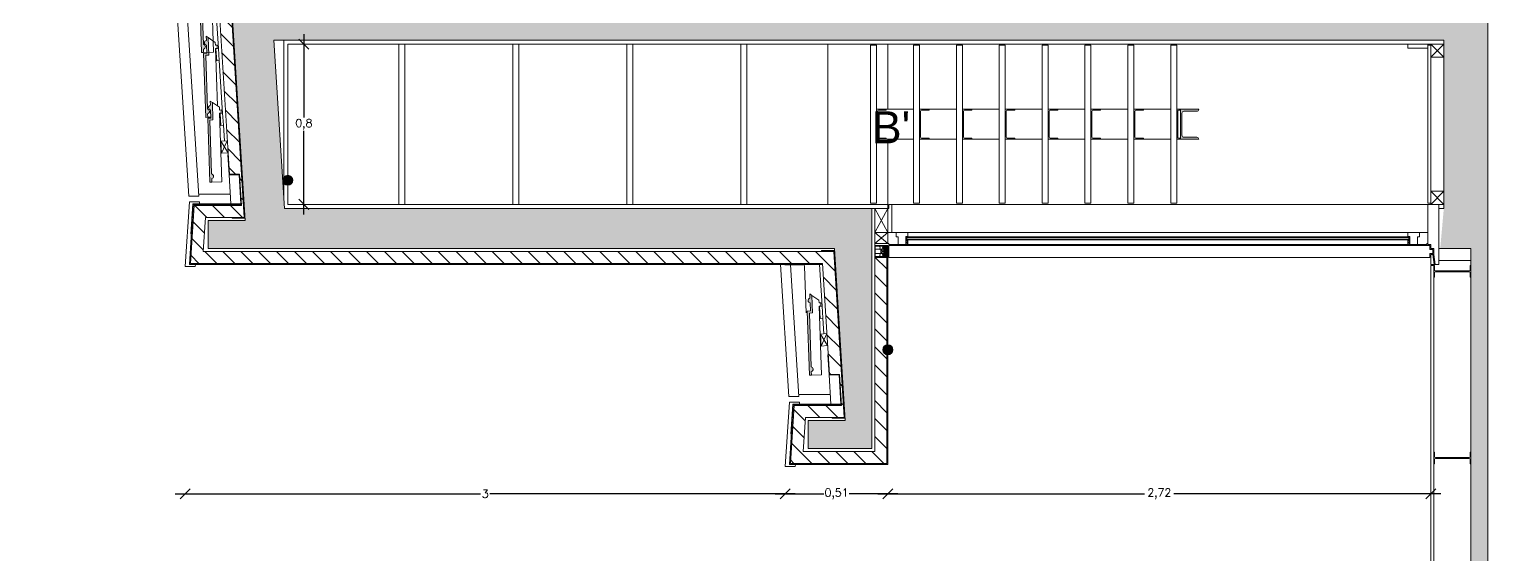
# Model space of a CAD drawing. Header units: inches. Extents: x 23 to 96, y 10 to 141.
# Drawn here: x 75.23 to 82.53, y 46.26 to 48.89 of the extents above; entities that cross this region are included whole.
import ezdxf

# ---------------------------------------------------------------- set-up
doc = ezdxf.new("R2010")
doc.units = ezdxf.units.IN
doc.header["$MEASUREMENT"] = 0
for name, color, linetype, lineweight in [('Cut', 2, 'Continuous', 5), ('Dimensions', 4, 'Continuous', 0), ('Hatch Isolation', 3, 'Continuous', 0), ('Hatch Resistent stratum', 4, 'Continuous', 0), ('Legends', 7, 'Continuous', 0), ('Light points', 6, 'Continuous', 0), ('View in first plane', 250, 'Continuous', 0), ('View in second plane', 253, 'Continuous', 0)]:
    doc.layers.add(name, color=color, linetype=linetype, lineweight=lineweight)
doc.styles.add('texto', font='txt.shx')
doc.dimstyles.new('André 1 50', dxfattribs={"dimtxt": 0.04, "dimasz": 0.05, "dimexe": 0.05, "dimexo": 0.05, "dimgap": 0.01, "dimtad": 0, "dimtih": 1, "dimtoh": 1, "dimlfac": -1, "dimzin": 9, "dimtxsty": 'texto', "dimblk": 'OBLIQUE', "dimcen": 0.08, "dimdle": 0.05, "dimse1": 1, "dimse2": 1, "dimazin": 0, "dimtfac": 1, "dimtmove": 0, "dimatfit": 3, "dimldrblk": 'NONE', "dimfxl": 1, "dimarcsym": 0})

# ---------------------------------------------------------------- blocks, each defined once
blk = doc.blocks.new('_Oblique')
at = {"color": 0, "linetype": 'ByBlock', "lineweight": -2}
blk.add_line((-0.5, -0.5), (0.5, 0.5), dxfattribs=at)
blk = doc.blocks.new('*D101')
at = {"layer": 'DEFPOINTS', "color": 0, "transparency": 16777216}
for p in [(82.2413, 47.7116), (79.5263, 46.7116), (79.5263, 46.5655)]:
    blk.add_point(p, dxfattribs=at)
at = {"layer": 'Dimensions', "color": 0, "lineweight": -2, "transparency": 16777216}
for p, q in [((79.4763, 46.5655), (80.8105, 46.5655)), ((82.2913, 46.5655), (80.9572, 46.5655))]:
    blk.add_line(p, q, dxfattribs=at)
at = {"layer": 'Dimensions', "color": 0, "lineweight": -2, "transparency": 16777216, "xscale": 0.05, "yscale": 0.05, "zscale": 0.05, "rotation": 180}
blk.add_blockref('_Oblique', (79.5263, 46.5655), dxfattribs=at)
at = {"layer": 'Dimensions', "color": 0, "lineweight": -2, "transparency": 16777216, "xscale": 0.05, "yscale": 0.05, "zscale": 0.05}
blk.add_blockref('_Oblique', (82.2413, 46.5655), dxfattribs=at)
at = {"layer": 'Dimensions', "color": 0, "transparency": 16777216, "insert": (80.8838, 46.5655), "char_height": 0.04, "attachment_point": 5, "style": 'texto'}
blk.add_mtext('2,72', dxfattribs=at)
blk = doc.blocks.new('_None')
blk = doc.blocks.new('*D102')
at = {"layer": 'DEFPOINTS', "color": 0, "transparency": 16777216}
for p in [(79.0138, 46.7016), (79.5263, 46.7116), (79.0138, 46.5655)]:
    blk.add_point(p, dxfattribs=at)
at = {"layer": 'Dimensions', "color": 0, "lineweight": -2, "transparency": 16777216}
for p, q in [((78.9638, 46.5655), (79.2068, 46.5655)), ((79.5763, 46.5655), (79.3334, 46.5655))]:
    blk.add_line(p, q, dxfattribs=at)
at = {"layer": 'Dimensions', "color": 0, "lineweight": -2, "transparency": 16777216, "xscale": 0.05, "yscale": 0.05, "zscale": 0.05, "rotation": 180}
blk.add_blockref('_Oblique', (79.0138, 46.5655), dxfattribs=at)
at = {"layer": 'Dimensions', "color": 0, "lineweight": -2, "transparency": 16777216, "xscale": 0.05, "yscale": 0.05, "zscale": 0.05}
blk.add_blockref('_Oblique', (79.5263, 46.5655), dxfattribs=at)
at = {"layer": 'Dimensions', "color": 0, "transparency": 16777216, "insert": (79.2701, 46.5655), "char_height": 0.04, "attachment_point": 5, "style": 'texto'}
blk.add_mtext('0,51', dxfattribs=at)
blk = doc.blocks.new('*D103')
at = {"layer": 'DEFPOINTS', "color": 0, "transparency": 16777216}
for p in [(76.0138, 47.7016), (79.0138, 46.7016), (76.0138, 46.5655)]:
    blk.add_point(p, dxfattribs=at)
at = {"layer": 'Dimensions', "color": 0, "lineweight": -2, "transparency": 16777216}
for p, q in [((75.9638, 46.5655), (77.4905, 46.5655)), ((79.0638, 46.5655), (77.5372, 46.5655))]:
    blk.add_line(p, q, dxfattribs=at)
at = {"layer": 'Dimensions', "color": 0, "lineweight": -2, "transparency": 16777216, "xscale": 0.05, "yscale": 0.05, "zscale": 0.05, "rotation": 180}
blk.add_blockref('_Oblique', (76.0138, 46.5655), dxfattribs=at)
at = {"layer": 'Dimensions', "color": 0, "lineweight": -2, "transparency": 16777216, "xscale": 0.05, "yscale": 0.05, "zscale": 0.05}
blk.add_blockref('_Oblique', (79.0138, 46.5655), dxfattribs=at)
at = {"layer": 'Dimensions', "color": 0, "transparency": 16777216, "insert": (77.5138, 46.5655), "char_height": 0.04, "attachment_point": 5, "style": 'texto'}
blk.add_mtext('3', dxfattribs=at)
blk = doc.blocks.new('*D104')
at = {"layer": 'DEFPOINTS', "color": 0, "transparency": 16777216}
for p in [(76.5263, 48.8116), (76.6067, 48.8116), (76.5263, 48.0116)]:
    blk.add_point(p, dxfattribs=at)
at = {"layer": 'Dimensions', "color": 0, "lineweight": -2, "transparency": 16777216}
for p, q in [((76.6067, 48.8616), (76.6067, 48.4449)), ((76.6067, 47.9616), (76.6067, 48.3783))]:
    blk.add_line(p, q, dxfattribs=at)
at = {"layer": 'Dimensions', "color": 0, "lineweight": -2, "transparency": 16777216, "xscale": 0.05, "yscale": 0.05, "zscale": 0.05}
for p, rotation in [((76.6067, 48.8116), 90), ((76.6067, 48.0116), 270)]:
    blk.add_blockref('_Oblique', p, dxfattribs=dict(at, rotation=rotation))
at = {"layer": 'Dimensions', "color": 0, "transparency": 16777216, "insert": (76.6067, 48.4116), "char_height": 0.04, "attachment_point": 5, "style": 'texto'}
blk.add_mtext('0,8', dxfattribs=at)

msp = doc.modelspace()

# ---------------------------------------------------------------- hatches: boundary and pattern name
at = {"layer": 'Cut'}
for points in [[(76.0853, 49.0893), (76.0956, 48.7694), (76.1056, 48.7698), (76.105, 48.7871, 0.831481), (76.1042, 48.8107), (76.0956, 49.0796), (76.1111, 49.0801), (76.1082, 49.1678), (76.098, 49.1747), (76.0987, 49.1539, 0.831481), (76.0995, 49.1302), (76.1008, 49.0898)], [(76.1057, 48.7658), (76.116, 48.4459), (76.126, 48.4463), (76.1254, 48.4636, 0.831481), (76.1246, 48.4872), (76.116, 48.7561), (76.1315, 48.7566), (76.1287, 48.8443), (76.1184, 48.8512), (76.1191, 48.8304, 0.831481), (76.1199, 48.8067), (76.1212, 48.7663)], [(76.1261, 48.4423), (76.1364, 48.1224), (76.1464, 48.1227), (76.1458, 48.1401, 0.831481), (76.1451, 48.1637), (76.1364, 48.4326), (76.1519, 48.4331), (76.1491, 48.5208), (76.1388, 48.5277), (76.1395, 48.5069, 0.831481), (76.1403, 48.4832), (76.1416, 48.4428)], [(80.9706, 48.4866), (80.9706, 48.3366), (80.9891, 48.3366), (80.9891, 48.3416), (80.9806, 48.3416, -0.414214), (80.9756, 48.3466), (80.9756, 48.4766, -0.414214), (80.9806, 48.4816), (80.9891, 48.4816), (80.9891, 48.4866)], [(80.9891, 48.4866), (80.9891, 48.3366), (81.081, 48.3366, 0.414214), (81.071, 48.3466), (81.0071, 48.3466, -0.414214), (80.9971, 48.3566), (80.9971, 48.4666, -0.414214), (81.0071, 48.4766), (81.071, 48.4766, 0.414214), (81.081, 48.4866)], [(79.4613, 47.8066), (79.4613, 47.7466), (79.5263, 47.7466), (79.5263, 47.7711), (79.507, 47.7711), (79.507, 47.7691), (79.5243, 47.7691), (79.5243, 47.7644), (79.507, 47.7644, 0.907261), (79.507, 47.7533), (79.5243, 47.7533), (79.5243, 47.7486), (79.4633, 47.7486), (79.4633, 47.8046), (79.5243, 47.8046), (79.5243, 47.7999), (79.507, 47.7999, 0.907261), (79.507, 47.7888), (79.5243, 47.7888), (79.5243, 47.7841), (79.507, 47.7841), (79.507, 47.7821), (79.5263, 47.7821), (79.5263, 47.8066)], [(79.1238, 47.4783), (79.1341, 47.1585), (79.1441, 47.1588), (79.1435, 47.1761, 0.831481), (79.1428, 47.1998), (79.1341, 47.4686), (79.1496, 47.4691), (79.1468, 47.5568), (79.1366, 47.5638), (79.1372, 47.5429, 0.831481), (79.138, 47.5192), (79.1393, 47.4788)]]:
    msp.add_hatch(color=256, dxfattribs=at).paths.add_polyline_path(points)
at = {"layer": 'Hatch Isolation', "ltscale": 0.0125}
h = msp.add_hatch(dxfattribs=at)
h.set_pattern_fill('ANSI31', color=256, scale=0.02, angle=90, style=0)
h.set_pattern_definition([(135, (198.464496, -100.70936), (-0.04490128, -0.04490128), [])])
h.paths.add_polyline_path([(76.0586, 48.0066), (76.0399, 47.7166), (79.1996, 47.7166), (79.2346, 47.1616), (79.2847, 47.1616), (79.2945, 47.0066), (79.0586, 47.0066), (79.0399, 46.7166), (79.5213, 46.7166), (79.5213, 47.7466), (79.4613, 47.7466), (79.4613, 46.7766), (79.1039, 46.7766), (79.1148, 46.9466), (79.3083, 46.9466), (79.2559, 47.7766), (76.1039, 47.7766), (76.1148, 47.9466), (76.3083, 47.9466), (76.2283, 49.2153), (76.1682, 49.2153), (76.2346, 48.1616), (76.2847, 48.1616), (76.2945, 48.0066)])
at = {"layer": 'Hatch Resistent stratum', "ltscale": 0.05}
h = msp.add_hatch(dxfattribs=at)
h.set_pattern_fill('ANSI33', color=256, scale=0.008, angle=-90, style=0)
h.set_pattern_definition([(315, (-31.0488, -8.7079), (0.035921024, 0.035921024), []), (315, (-31.0488, -8.74382), (0.035921024, 0.035921024), [0.0254, -0.0127])])
h.paths.add_polyline_path([(82.5263, 60.9316), (80.7665, 60.9316), (80.7665, 60.7316), (82.3063, 60.7316), (82.3063, 56.9916), (80.7665, 56.9916), (80.7665, 56.7916), (82.3063, 56.7916), (82.3063, 54.9316), (82.2763, 54.9316), (82.2763, 54.7316), (82.3063, 54.7316), (82.3063, 48.9416), (76.4499, 48.9416), (76.431, 49.2416), (76.2306, 49.2416), (76.3133, 47.9316), (76.1289, 47.9316), (76.1289, 47.7916), (79.259, 47.7916), (79.3133, 46.9316), (79.1289, 46.9316), (79.1289, 46.7916), (79.4463, 46.7916), (79.4463, 47.9916), (76.5099, 47.9916), (76.4569, 48.8316), (82.3063, 48.8316), (82.3063, 47.9916), (82.2885, 47.7916), (82.4413, 47.7916), (82.4413, 44.7116), (82.5263, 44.7116)])
h.paths.add_polyline_path([(80.7665, 56.9916), (79.5063, 56.9916), (79.5063, 60.7316), (80.7665, 60.7316), (80.7665, 60.9316), (79.0463, 60.9316), (79.0463, 60.7316), (79.3063, 60.7316), (79.3063, 54.8416), (76.0777, 54.8416), (75.7061, 60.7316), (76.5063, 60.7316), (76.5063, 60.9316), (75.4931, 60.9316), (75.9253, 54.0816), (76.1257, 54.0816), (76.0847, 54.7316), (80.1713, 54.7316), (80.1713, 54.9316), (79.5063, 54.9316), (79.5063, 56.7916), (80.7665, 56.7916)])
at = {"layer": 'Light points'}
for points in [[(76.5013, 48.1316, 1), (76.5513, 48.1316, 1)], [(79.5013, 47.2851, 1), (79.5513, 47.2851, 1)]]:
    msp.add_hatch(color=256, dxfattribs=at).paths.add_polyline_path(points)

# ---------------------------------------------------------------- linework, layer by layer
at = {"layer": 'Cut'}
for p, q in [((82.5263, 61.0116), (82.5263, 44.7116)), ((76.2306, 49.2416), (76.3133, 47.9316)), ((76.1679, 49.2193), (76.2346, 48.1616)), ((76.2283, 49.2153), (76.3083, 47.9466)), ((76.0956, 48.7694), (76.0853, 49.0893)), ((76.1042, 48.8107), (76.0956, 49.0796)), ((76.1184, 48.8512), (76.1191, 48.8304)), ((76.1184, 48.8512), (76.1287, 48.8443)), ((76.1199, 48.8067), (76.1212, 48.7663)), ((76.1287, 48.8443), (76.1315, 48.7566)), ((76.4569, 48.8316), (82.3063, 48.8316)), ((76.4569, 48.8316), (76.5099, 47.9916)), ((76.5063, 48.8316), (76.5063, 48.0475)), ((76.5263, 48.8116), (76.5263, 48.0116)), ((76.5263, 48.8116), (82.3063, 48.8116)), ((80.9406, 48.8066), (80.9706, 48.8066)), ((80.9406, 48.8066), (80.9406, 48.0166)), ((80.9706, 48.8066), (80.9706, 48.0166)), ((82.1263, 48.7916), (82.1263, 48.8116)), ((82.1263, 48.7916), (82.2263, 48.7916)), ((82.2263, 48.8116), (82.2263, 48.0166)), ((82.2263, 48.8066), (82.2413, 48.8066)), ((82.2413, 48.7466), (82.3063, 48.8116)), ((82.2413, 48.8116), (82.3063, 48.7466)), ((82.2413, 48.8066), (82.2413, 48.8116)), ((82.2413, 48.8066), (82.2413, 48.0166)), ((82.3063, 48.8316), (82.3063, 47.9916)), ((76.1056, 48.7698), (76.0956, 48.7694)), ((76.1056, 48.7698), (76.105, 48.7871)), ((76.1212, 48.7663), (76.1057, 48.7658)), ((76.116, 48.4459), (76.1057, 48.7658)), ((76.1315, 48.7566), (76.116, 48.7561)), ((76.1246, 48.4872), (76.116, 48.7561)), ((76.167, 48.7892), (76.18, 48.79)), ((76.167, 48.7892), (76.1708, 48.7293)), ((76.1708, 48.7293), (76.1837, 48.7301)), ((76.18, 48.79), (76.1837, 48.7301)), ((82.2413, 48.7466), (82.3063, 48.7466)), ((76.1388, 48.5277), (76.1395, 48.5069)), ((76.1388, 48.5277), (76.1491, 48.5208)), ((76.1491, 48.5208), (76.1519, 48.4331)), ((76.126, 48.4463), (76.116, 48.4459)), ((76.126, 48.4463), (76.1254, 48.4636)), ((76.1416, 48.4428), (76.1261, 48.4423)), ((76.1364, 48.1224), (76.1261, 48.4423)), ((76.1519, 48.4331), (76.1364, 48.4326)), ((76.1451, 48.1637), (76.1364, 48.4326)), ((76.1403, 48.4832), (76.1416, 48.4428)), ((76.1874, 48.4657), (76.2004, 48.4665)), ((76.1874, 48.4657), (76.1912, 48.4058)), ((76.2004, 48.4665), (76.2041, 48.4066)), ((81.0725, 48.4866), (80.9706, 48.4866)), ((80.9891, 48.4866), (80.9706, 48.4866)), ((80.9756, 48.4766), (80.9756, 48.3466)), ((80.9891, 48.4816), (80.9806, 48.4816)), ((80.9891, 48.4866), (81.081, 48.4866)), ((80.9891, 48.3366), (80.9891, 48.4866)), ((80.9971, 48.3566), (80.9971, 48.4666)), ((81.0071, 48.4766), (81.071, 48.4766)), ((81.081, 48.4866), (81.081, 48.4866)), ((76.1912, 48.4058), (76.2041, 48.4066)), ((76.1918, 48.3274), (76.224, 48.3295)), ((76.1918, 48.3274), (76.1956, 48.2675)), ((76.2278, 48.2696), (76.1918, 48.3274)), ((76.1956, 48.2675), (76.224, 48.3295)), ((81.0725, 48.3366), (80.9706, 48.3366)), ((80.9891, 48.3366), (80.9706, 48.3366)), ((80.9891, 48.3416), (80.9806, 48.3416)), ((80.9891, 48.3366), (81.081, 48.3366)), ((81.0071, 48.3466), (81.071, 48.3466)), ((81.081, 48.3366), (81.081, 48.3366)), ((76.2278, 48.2696), (76.1956, 48.2675)), ((76.2264, 48.2596), (76.2327, 48.1596)), ((76.1464, 48.1227), (76.1458, 48.1401)), ((76.2828, 48.1596), (76.2327, 48.1596)), ((76.2847, 48.1616), (76.2346, 48.1616)), ((76.2828, 48.1596), (76.292, 48.0136)), ((76.2847, 48.1616), (76.2945, 48.0066)), ((76.1464, 48.1227), (76.1364, 48.1224)), ((82.2413, 48.0766), (82.3063, 48.0766)), ((82.2413, 48.0766), (82.3063, 48.0116)), ((82.2413, 48.0116), (82.3063, 48.0766)), ((76.0138, 47.7016), (76.0346, 48.0236)), ((76.0345, 47.7116), (76.0539, 48.0116)), ((76.0847, 48.0236), (76.0346, 48.0236)), ((76.0399, 47.7166), (76.0586, 48.0066)), ((76.0423, 47.8627), (76.052, 48.0136)), ((76.292, 48.0136), (76.052, 48.0136)), ((76.2942, 48.0116), (76.0539, 48.0116)), ((76.2945, 48.0066), (76.0586, 48.0066)), ((79.5263, 47.9916), (76.5099, 47.9916)), ((79.5263, 48.0116), (76.5263, 48.0116)), ((79.4463, 47.9916), (79.4463, 46.7916)), ((79.4613, 47.9916), (79.4613, 46.7766)), ((79.4613, 47.8716), (79.5263, 47.9916)), ((79.5263, 47.8716), (79.4613, 47.9916)), ((79.5318, 47.9916), (79.5063, 47.9916)), ((79.5263, 48.0116), (79.5263, 47.9916)), ((79.5263, 47.9916), (79.5263, 47.8716)), ((79.5318, 48.0116), (79.5468, 48.0116)), ((79.5318, 47.9916), (79.5318, 48.0116)), ((79.5468, 47.8716), (79.5468, 48.0116)), ((80.9406, 48.0166), (80.9706, 48.0166)), ((82.2263, 48.0166), (82.2413, 48.0166)), ((82.2263, 48.0116), (82.2263, 47.8116)), ((82.2263, 48.0116), (82.2813, 48.0116)), ((82.2413, 48.0166), (82.2413, 48.0116)), ((82.2813, 48.0116), (82.2813, 47.7116)), ((82.2813, 48.0116), (82.3063, 48.0116)), ((82.2813, 47.9916), (82.3063, 47.9916)), ((76.1039, 47.7766), (76.1148, 47.9466)), ((76.3083, 47.9466), (76.1148, 47.9466)), ((76.3133, 47.9316), (76.1289, 47.9316)), ((76.1289, 47.9316), (76.1289, 47.7916)), ((76.2482, 47.9466), (76.2484, 47.9426)), ((76.3126, 47.9426), (76.2484, 47.9426)), ((79.5263, 47.8716), (79.4613, 47.8716)), ((79.5263, 47.8166), (79.4613, 47.8716)), ((79.4613, 47.8166), (79.5263, 47.8716)), ((79.5263, 47.8716), (79.5673, 47.8716)), ((79.5263, 47.8716), (79.5263, 47.8166)), ((79.6263, 47.8716), (79.5673, 47.8716)), ((79.5673, 47.8486), (79.5673, 47.8716)), ((79.5773, 47.8486), (79.5673, 47.8486)), ((79.5773, 47.8116), (79.5773, 47.8486)), ((79.6163, 47.8516), (79.6163, 47.8316)), ((79.6163, 47.8516), (79.6263, 47.8516)), ((79.6183, 47.8496), (82.1343, 47.8496)), ((79.6183, 47.8496), (79.6183, 47.8336)), ((79.6183, 47.8456), (82.1343, 47.8456)), ((79.6213, 47.8376), (79.6213, 47.8456)), ((79.6263, 47.8516), (79.6263, 47.8716)), ((82.1263, 47.8716), (82.2263, 47.8716)), ((82.1263, 47.8516), (82.1263, 47.8716)), ((82.1363, 47.8516), (82.1263, 47.8516)), ((82.1313, 47.8376), (82.1313, 47.8456)), ((82.1343, 47.8496), (82.1343, 47.8336)), ((82.1363, 47.8516), (82.1363, 47.8316)), ((82.1753, 47.8116), (82.1753, 47.8486)), ((82.1753, 47.8486), (82.1853, 47.8486)), ((82.1853, 47.8486), (82.1853, 47.8716)), ((76.1039, 47.7766), (79.2559, 47.7766)), ((76.1289, 47.7916), (79.259, 47.7916)), ((79.1956, 47.7806), (79.2597, 47.7806)), ((79.1956, 47.7806), (79.1958, 47.7766)), ((79.2559, 47.7766), (79.3083, 46.9466)), ((79.259, 47.7916), (79.3133, 46.9316)), ((79.5263, 47.8166), (79.4613, 47.8166)), ((79.4613, 47.8066), (79.5263, 47.8066)), ((79.4633, 47.8046), (79.4633, 47.7486)), ((79.5243, 47.8046), (79.4633, 47.8046)), ((79.507, 47.7999), (79.5243, 47.7999)), ((79.507, 47.7888), (79.5243, 47.7888)), ((79.507, 47.7841), (79.5243, 47.7841)), ((79.507, 47.7841), (79.507, 47.7821)), ((79.507, 47.7821), (79.5263, 47.7821)), ((79.507, 47.7711), (79.5263, 47.7711)), ((79.507, 47.7691), (79.507, 47.7711)), ((79.5243, 47.7999), (79.5243, 47.8046)), ((79.5243, 47.7841), (79.5243, 47.7888)), ((79.5313, 47.8166), (79.5263, 47.8166)), ((79.5263, 47.8066), (79.5263, 47.7821)), ((79.5263, 47.7466), (79.5263, 47.7711)), ((79.5313, 47.8116), (79.5313, 47.8166)), ((79.5773, 47.8116), (79.5313, 47.8116)), ((79.6163, 47.8116), (79.5773, 47.8116)), ((79.6163, 47.8316), (79.6163, 47.8116)), ((79.6263, 47.8316), (79.6163, 47.8316)), ((79.6263, 47.8116), (79.6163, 47.8316)), ((79.6263, 47.8316), (79.6163, 47.8116)), ((79.6163, 47.8116), (79.6263, 47.8116)), ((79.6183, 47.8376), (82.1343, 47.8376)), ((79.6183, 47.8336), (82.1343, 47.8336)), ((79.6263, 47.8116), (79.6263, 47.8316)), ((82.1263, 47.8116), (82.1263, 47.8316)), ((82.1263, 47.8316), (82.1363, 47.8316)), ((82.1263, 47.8116), (82.1363, 47.8316)), ((82.1263, 47.8316), (82.1363, 47.8116)), ((82.1363, 47.8116), (82.1263, 47.8116)), ((82.1363, 47.8316), (82.1363, 47.8116)), ((82.1363, 47.8116), (82.2213, 47.8116)), ((82.2213, 47.8116), (82.2213, 47.8166)), ((82.2213, 47.8166), (82.2263, 47.8166)), ((82.2263, 47.8116), (82.2413, 47.8116)), ((82.2413, 47.8116), (82.2413, 47.7916)), ((82.2413, 47.7916), (82.2563, 47.7916)), ((82.2563, 47.7916), (82.2563, 47.7616)), ((82.2813, 47.7916), (82.4413, 47.7916)), ((82.4413, 47.7916), (82.4413, 44.7116)), ((76.0138, 47.7016), (76.0639, 47.7016)), ((76.0345, 47.7116), (79.0085, 47.7116)), ((76.0399, 47.7166), (79.1996, 47.7166)), ((79.0085, 47.7116), (79.0085, 47.7166)), ((79.011, 47.7096), (79.011, 47.7166)), ((79.1005, 47.7096), (79.011, 47.7096)), ((79.0135, 47.7116), (79.0135, 47.7166)), ((79.0135, 47.7116), (79.1999, 47.7116)), ((79.1105, 47.7002), (79.1177, 47.47)), ((79.1996, 47.7166), (79.2346, 47.1616)), ((79.4613, 47.7466), (79.5263, 47.7466)), ((79.5243, 47.7486), (79.4633, 47.7486)), ((79.507, 47.7691), (79.5243, 47.7691)), ((79.507, 47.7644), (79.5243, 47.7644)), ((79.507, 47.7533), (79.5243, 47.7533)), ((79.5213, 47.7466), (79.5213, 46.7166)), ((79.5243, 47.7691), (79.5243, 47.7644)), ((79.5243, 47.7533), (79.5243, 47.7486)), ((79.5263, 47.7466), (79.5263, 46.7116)), ((82.2413, 47.7616), (82.2413, 47.7116)), ((82.2413, 47.7616), (82.2563, 47.7616)), ((82.2413, 47.7116), (82.2813, 47.7116)), ((82.2413, 47.7066), (82.2413, 44.7116)), ((82.2563, 47.7066), (82.2413, 47.7066)), ((82.2563, 47.7066), (82.2563, 44.7116)), ((82.2563, 47.7066), (82.2563, 47.7066)), ((82.2603, 47.7026), (82.2603, 47.6836)), ((82.4413, 47.7316), (82.2813, 47.7316)), ((82.4373, 47.7026), (82.4373, 47.6836)), ((82.4413, 47.7066), (82.4413, 47.7066)), ((82.2563, 47.6466), (82.2563, 47.6466)), ((82.2603, 47.6506), (82.2603, 47.6696)), ((82.2653, 47.6786), (82.4323, 47.6786)), ((82.2653, 47.6746), (82.4323, 47.6746)), ((82.4373, 47.6506), (82.4373, 47.6696)), ((82.4413, 47.6466), (82.4413, 47.6466)), ((79.1366, 47.5638), (79.1372, 47.5429)), ((79.1366, 47.5638), (79.1468, 47.5568)), ((79.1468, 47.5568), (79.1496, 47.4691)), ((79.1393, 47.4788), (79.1238, 47.4783)), ((79.1341, 47.1585), (79.1238, 47.4783)), ((79.138, 47.5192), (79.1393, 47.4788)), ((79.1851, 47.5017), (79.1981, 47.5026)), ((79.1851, 47.5017), (79.1889, 47.4419)), ((79.1981, 47.5026), (79.2019, 47.4427)), ((79.1496, 47.4691), (79.1341, 47.4686)), ((79.1428, 47.1998), (79.1341, 47.4686)), ((79.1889, 47.4419), (79.2019, 47.4427)), ((79.1895, 47.3635), (79.2218, 47.3655)), ((79.1895, 47.3635), (79.1933, 47.3036)), ((79.2255, 47.3056), (79.1895, 47.3635)), ((79.1933, 47.3036), (79.2218, 47.3655)), ((79.2255, 47.3056), (79.1933, 47.3036)), ((79.2264, 47.2596), (79.2327, 47.1596)), ((79.1441, 47.1588), (79.1341, 47.1585)), ((79.1441, 47.1588), (79.1435, 47.1761)), ((79.2828, 47.1596), (79.2327, 47.1596)), ((79.2847, 47.1616), (79.2346, 47.1616)), ((79.2828, 47.1596), (79.292, 47.0136)), ((79.2847, 47.1616), (79.2945, 47.0066)), ((79.0138, 46.7016), (79.0346, 47.0236)), ((79.0345, 46.7116), (79.0539, 47.0116)), ((79.0847, 47.0236), (79.0346, 47.0236)), ((79.0399, 46.7166), (79.0586, 47.0066)), ((79.0423, 46.8627), (79.052, 47.0136)), ((79.292, 47.0136), (79.052, 47.0136)), ((79.2942, 47.0116), (79.0539, 47.0116)), ((79.2945, 47.0066), (79.0586, 47.0066)), ((79.1039, 46.7766), (79.1148, 46.9466)), ((79.3083, 46.9466), (79.1148, 46.9466)), ((79.3133, 46.9316), (79.1289, 46.9316)), ((79.1289, 46.9316), (79.1289, 46.7916)), ((79.2482, 46.9466), (79.2484, 46.9426)), ((79.3126, 46.9426), (79.2484, 46.9426)), ((79.4613, 46.7766), (79.1039, 46.7766)), ((79.4463, 46.7916), (79.1289, 46.7916)), ((82.2563, 46.7743), (82.2563, 46.7743)), ((82.2603, 46.7703), (82.2603, 46.7513)), ((82.4373, 46.7703), (82.4373, 46.7513)), ((82.4413, 46.7743), (82.4413, 46.7743)), ((79.0138, 46.7016), (79.0639, 46.7016)), ((79.5263, 46.7116), (79.0345, 46.7116)), ((79.5213, 46.7166), (79.0399, 46.7166)), ((82.2563, 46.7143), (82.2563, 46.7143)), ((82.2603, 46.7183), (82.2603, 46.7373)), ((82.2653, 46.7463), (82.4323, 46.7463)), ((82.2653, 46.7423), (82.4323, 46.7423)), ((82.4373, 46.7183), (82.4373, 46.7373)), ((82.4413, 46.7143), (82.4413, 46.7143))]:
    msp.add_line(p, q, dxfattribs=at)
for centre, radius, start, end in [((76.1024, 48.7988), 0.012, 282.35639, 81.32786), ((76.1217, 48.8186), 0.012, 102.35639, 261.32786), ((76.1421, 48.4951), 0.012, 102.35639, 261.32786), ((76.1228, 48.4753), 0.012, 282.35639, 81.32786), ((80.9806, 48.4766), 0.005, 90, 180), ((81.0071, 48.4666), 0.01, 90, 180), ((81.071, 48.4866), 0.01, 270, 0), ((81.0071, 48.3566), 0.01, 180, 270), ((80.9806, 48.3466), 0.005, 180, 270), ((81.071, 48.3366), 0.01, 0, 90), ((76.1432, 48.1518), 0.012, 282.35639, 81.32786), ((79.5076, 47.7943), 0.00557, 95.56753, 264.43247), ((79.1005, 47.6996), 0.01, 3.60997, 90), ((79.5076, 47.7588), 0.00557, 95.56753, 264.43247), ((82.2563, 47.7026), 0.004, 360, 90), ((82.4413, 47.7026), 0.004, 90, 180), ((82.2563, 47.6506), 0.004, 270, 0), ((82.2653, 47.6836), 0.005, 180, 270), ((82.2653, 47.6696), 0.005, 90, 180), ((82.4323, 47.6836), 0.005, 270, 0), ((82.4323, 47.6696), 0.005, 0, 90), ((82.4413, 47.6506), 0.004, 180, 270), ((79.1398, 47.5311), 0.012, 102.35639, 261.32786), ((79.141, 47.1879), 0.012, 282.35639, 81.32786), ((82.2563, 46.7703), 0.004, 360, 90), ((82.2653, 46.7513), 0.005, 180, 270), ((82.4323, 46.7513), 0.005, 270, 0), ((82.4413, 46.7703), 0.004, 90, 180), ((82.2563, 46.7183), 0.004, 270, 0), ((82.2653, 46.7373), 0.005, 90, 180), ((82.4323, 46.7373), 0.005, 0, 90), ((82.4413, 46.7183), 0.004, 180, 270)]:
    msp.add_arc(centre, radius, start, end, dxfattribs=at)
at = {"layer": 'Light points'}
for centre in [(76.5263, 48.1316), (79.5263, 47.2851)]:
    msp.add_circle(centre, 0.025, dxfattribs=at)
at = {"layer": 'View in first plane'}
for p, q in [((76.1555, 48.7714), (76.1445, 49.114)), ((76.1633, 49.0536), (76.18, 48.79)), ((76.1287, 48.8443), (76.164, 48.8204)), ((76.1644, 48.8062), (76.164, 48.8204)), ((76.1644, 48.8062), (76.1729, 48.8065)), ((76.1649, 48.7905), (76.1734, 48.7907)), ((76.1729, 48.8065), (76.1734, 48.7907)), ((79.2263, 48.8116), (79.2263, 48.0116)), ((79.4406, 48.8066), (79.4706, 48.8066)), ((79.4406, 48.8066), (79.4406, 48.0166)), ((79.4706, 48.8066), (79.4706, 48.0166)), ((79.5263, 48.8116), (79.5263, 48.4866)), ((79.6549, 48.8066), (79.6849, 48.8066)), ((79.6549, 48.8066), (79.6549, 48.0166)), ((79.6849, 48.8066), (79.6849, 48.0166)), ((79.8692, 48.8066), (79.8992, 48.8066)), ((79.8692, 48.8066), (79.8692, 48.0166)), ((79.8992, 48.8066), (79.8992, 48.0166)), ((80.0835, 48.8066), (80.1135, 48.8066)), ((80.0835, 48.8066), (80.0835, 48.0166)), ((80.1135, 48.8066), (80.1135, 48.0166)), ((80.2978, 48.8066), (80.3278, 48.8066)), ((80.2978, 48.8066), (80.2978, 48.0166)), ((80.3278, 48.8066), (80.3278, 48.0166)), ((80.5121, 48.8066), (80.5421, 48.8066)), ((80.5121, 48.8066), (80.5121, 48.0166)), ((80.5421, 48.8066), (80.5421, 48.0166)), ((80.7263, 48.8066), (80.7563, 48.8066)), ((80.7263, 48.8066), (80.7263, 48.0166)), ((80.7563, 48.8066), (80.7563, 48.0166)), ((76.1555, 48.7714), (76.1056, 48.7698)), ((76.1741, 48.5039), (76.1649, 48.7905)), ((76.1837, 48.7301), (76.2004, 48.4665)), ((76.1491, 48.5208), (76.1844, 48.4969)), ((76.1414, 48.4468), (76.126, 48.4463)), ((76.1848, 48.4827), (76.1844, 48.4969)), ((76.1848, 48.4827), (76.1933, 48.483)), ((76.1853, 48.467), (76.1939, 48.4672)), ((76.1964, 48.1244), (76.1853, 48.467)), ((76.1933, 48.483), (76.1939, 48.4672)), ((79.6549, 48.4866), (79.4706, 48.4866)), ((79.4756, 48.4766), (79.4756, 48.3466)), ((79.5186, 48.4816), (79.4806, 48.4816)), ((79.5186, 48.4816), (79.5186, 48.4866)), ((79.8692, 48.4866), (79.6849, 48.4866)), ((79.6899, 48.4766), (79.6899, 48.3466)), ((79.7329, 48.4816), (79.6949, 48.4816)), ((79.7329, 48.4816), (79.7329, 48.4866)), ((80.0835, 48.4866), (79.8992, 48.4866)), ((79.9042, 48.4766), (79.9042, 48.3466)), ((79.9472, 48.4816), (79.9092, 48.4816)), ((79.9472, 48.4816), (79.9472, 48.4866)), ((80.2978, 48.4866), (80.1135, 48.4866)), ((80.1185, 48.4766), (80.1185, 48.3466)), ((80.1615, 48.4816), (80.1235, 48.4816)), ((80.1615, 48.4816), (80.1615, 48.4866)), ((80.5121, 48.4866), (80.3278, 48.4866)), ((80.3328, 48.4766), (80.3328, 48.3466)), ((80.3758, 48.4816), (80.3378, 48.4816)), ((80.3758, 48.4816), (80.3758, 48.4866)), ((80.7263, 48.4866), (80.5421, 48.4866)), ((80.5471, 48.4766), (80.5471, 48.3466)), ((80.5901, 48.4816), (80.5521, 48.4816)), ((80.5901, 48.4816), (80.5901, 48.4866)), ((80.9406, 48.4866), (80.7563, 48.4866)), ((80.7613, 48.4766), (80.7613, 48.3466)), ((80.8043, 48.4816), (80.7663, 48.4816)), ((80.8043, 48.4816), (80.8043, 48.4866)), ((76.2041, 48.4066), (76.2091, 48.3285)), ((79.6549, 48.3366), (79.4706, 48.3366)), ((79.5186, 48.3416), (79.4806, 48.3416)), ((79.5186, 48.3366), (79.5186, 48.3416)), ((79.5263, 48.3366), (79.5263, 48.0116)), ((79.8692, 48.3366), (79.6849, 48.3366)), ((79.7329, 48.3416), (79.6949, 48.3416)), ((79.7329, 48.3366), (79.7329, 48.3416)), ((80.0835, 48.3366), (79.8992, 48.3366)), ((79.9472, 48.3416), (79.9092, 48.3416)), ((79.9472, 48.3366), (79.9472, 48.3416)), ((80.2978, 48.3366), (80.1135, 48.3366)), ((80.1615, 48.3416), (80.1235, 48.3416)), ((80.1615, 48.3366), (80.1615, 48.3416)), ((80.5121, 48.3366), (80.3278, 48.3366)), ((80.3758, 48.3416), (80.3378, 48.3416)), ((80.3758, 48.3366), (80.3758, 48.3416)), ((80.7263, 48.3366), (80.5421, 48.3366)), ((80.5901, 48.3416), (80.5521, 48.3416)), ((80.5901, 48.3366), (80.5901, 48.3416)), ((80.9406, 48.3366), (80.7563, 48.3366)), ((80.8043, 48.3416), (80.7663, 48.3416)), ((80.8043, 48.3366), (80.8043, 48.3416)), ((76.2327, 48.1596), (76.242, 48.0136)), ((76.1964, 48.1244), (76.1464, 48.1227)), ((79.4406, 48.0166), (79.4706, 48.0166)), ((79.5468, 48.0116), (82.2263, 48.0116)), ((79.6549, 48.0166), (79.6849, 48.0166)), ((79.8692, 48.0166), (79.8992, 48.0166)), ((80.0835, 48.0166), (80.1135, 48.0166)), ((80.2978, 48.0166), (80.3278, 48.0166)), ((80.5121, 48.0166), (80.5421, 48.0166)), ((80.7263, 48.0166), (80.7563, 48.0166)), ((79.1849, 47.7116), (79.1981, 47.5026)), ((79.1468, 47.5568), (79.1821, 47.533)), ((79.1826, 47.5187), (79.1821, 47.533)), ((79.1826, 47.5187), (79.1911, 47.519)), ((79.1831, 47.503), (79.1916, 47.5033)), ((79.1941, 47.1604), (79.1831, 47.503)), ((79.1911, 47.519), (79.1916, 47.5033)), ((79.2019, 47.4427), (79.2068, 47.3645)), ((79.1941, 47.1604), (79.1441, 47.1588)), ((79.2327, 47.1596), (79.242, 47.0136))]:
    msp.add_line(p, q, dxfattribs=at)
for centre, start, end in [((79.4806, 48.4766), 90, 180), ((79.6949, 48.4766), 90, 180), ((79.9092, 48.4766), 90, 180), ((80.1235, 48.4766), 90, 180), ((80.3378, 48.4766), 90, 180), ((80.5521, 48.4766), 90, 180), ((80.7663, 48.4766), 90, 180), ((79.4806, 48.3466), 180, 270), ((79.6949, 48.3466), 180, 270), ((79.9092, 48.3466), 180, 270), ((80.1235, 48.3466), 180, 270), ((80.3378, 48.3466), 180, 270), ((80.5521, 48.3466), 180, 270), ((80.7663, 48.3466), 180, 270)]:
    msp.add_arc(centre, 0.005, start, end, dxfattribs=at)
at = {"layer": 'View in second plane'}
for p, q in [((76.0313, 48.0516), (75.2333, 60.7016)), ((76.0814, 48.0516), (75.2834, 60.7016)), ((77.0813, 48.0116), (77.0813, 48.8116)), ((77.1113, 48.0116), (77.1113, 48.8116)), ((77.6513, 48.0116), (77.6513, 48.8116)), ((77.6813, 48.0116), (77.6813, 48.8116)), ((78.2213, 48.0116), (78.2213, 48.8116)), ((78.2513, 48.0116), (78.2513, 48.8116)), ((78.7913, 48.0116), (78.7913, 48.8116)), ((78.8213, 48.0116), (78.8213, 48.8116)), ((76.2389, 48.0616), (76.0808, 48.0616)), ((76.0814, 48.0516), (76.0313, 48.0516)), ((76.0841, 48.0136), (76.0847, 48.0236)), ((79.6263, 47.8716), (82.1263, 47.8716)), ((79.4809, 47.8019), (79.4654, 47.8019)), ((79.4809, 47.7868), (79.4654, 47.7868)), ((79.4809, 47.8019), (79.5223, 47.8019)), ((79.4809, 47.7868), (79.5223, 47.7868)), ((79.4908, 47.7664), (79.4908, 47.7868)), ((79.4968, 47.7791), (79.4968, 47.7868)), ((79.4968, 47.7791), (79.5313, 47.7791)), ((79.4968, 47.7664), (79.4968, 47.7741)), ((79.4968, 47.7741), (79.5313, 47.7741)), ((79.5313, 47.8066), (82.2363, 47.8066)), ((79.5313, 47.8066), (79.5313, 47.7466)), ((79.6263, 47.8116), (82.1263, 47.8116)), ((82.2363, 47.8066), (82.2363, 47.7866)), ((82.2363, 47.7866), (82.2513, 47.7866)), ((82.2513, 47.7866), (82.2513, 47.7666)), ((76.0639, 47.7016), (76.0646, 47.7116)), ((79.0313, 47.0516), (78.9897, 47.7116)), ((79.0814, 47.0516), (79.0399, 47.7096)), ((79.4809, 47.7664), (79.4654, 47.7664)), ((79.4809, 47.7513), (79.4654, 47.7513)), ((79.4809, 47.7664), (79.5223, 47.7664)), ((79.4809, 47.7513), (79.5223, 47.7513)), ((79.5313, 47.7466), (82.2363, 47.7466)), ((82.2363, 47.7666), (82.2363, 47.7466)), ((82.2363, 47.7666), (82.2513, 47.7666)), ((82.2513, 47.7616), (82.2576, 47.7116)), ((82.2563, 47.7616), (82.2627, 47.7116)), ((79.0814, 47.0516), (79.0313, 47.0516)), ((79.2389, 47.0616), (79.0808, 47.0616)), ((79.0841, 47.0136), (79.0847, 47.0236)), ((79.0639, 46.7016), (79.0646, 46.7116))]:
    msp.add_line(p, q, dxfattribs=at)
for centre, start, end in [((79.4801, 47.7943), 275.56753, 84.43247), ((79.5076, 47.7943), 95.56753, 264.43247), ((79.4801, 47.7588), 275.56753, 84.43247), ((79.5076, 47.7588), 95.56753, 264.43247)]:
    msp.add_arc(centre, 0.00757, start, end, dxfattribs=at)

# ---------------------------------------------------------------- texts
at = {"layer": 'Legends', "insert": (79.6381, 48.4764), "char_height": 0.16, "width": 8.564103, "attachment_point": 3, "style": 'texto'}
msp.add_mtext("{\\fArial|b0|i0|c0|p34;B'}", dxfattribs=at)

# ---------------------------------------------------------------- dimensions: what is measured, and where the dimension line sits
at = {"layer": 'Dimensions'}
for base, p1, p2, angle, override, picture, middle in [((76.6067, 48.8116), (76.5263, 48.0116), (76.5263, 48.8116), 90, {"dimfxl": 100, "dimfxlon": 1}, '*D104', (76.6067, 48.4116)), ((76.0138, 46.5655), (79.0138, 46.7016), (76.0138, 47.7016), 180, {"dimtmove": 1, "dimfxl": 100, "dimfxlon": 1}, '*D103', (77.5138, 46.5655)), ((79.5263486796, 46.5655276127), (82.2413486796, 47.7115927834), (79.5263486796, 46.7115927833), 180, {"dimfxl": 100, "dimfxlon": 1}, '*D101', (80.8838486796, 46.5655276127)), ((79.0138, 46.5655), (79.5263, 46.7116), (79.0138, 46.7016), 180, {"dimtmove": 1, "dimfxl": 100, "dimfxlon": 1}, '*D102', (79.2701, 46.5655))]:
    dim = msp.add_linear_dim(base=base, p1=p1, p2=p2, angle=angle, dimstyle='André 1 50', override=override, dxfattribs=at)
    dim.commit()
    dim.dimension.update_dxf_attribs({"geometry": picture, "text_midpoint": middle})

doc.saveas('drawing.dxf')
